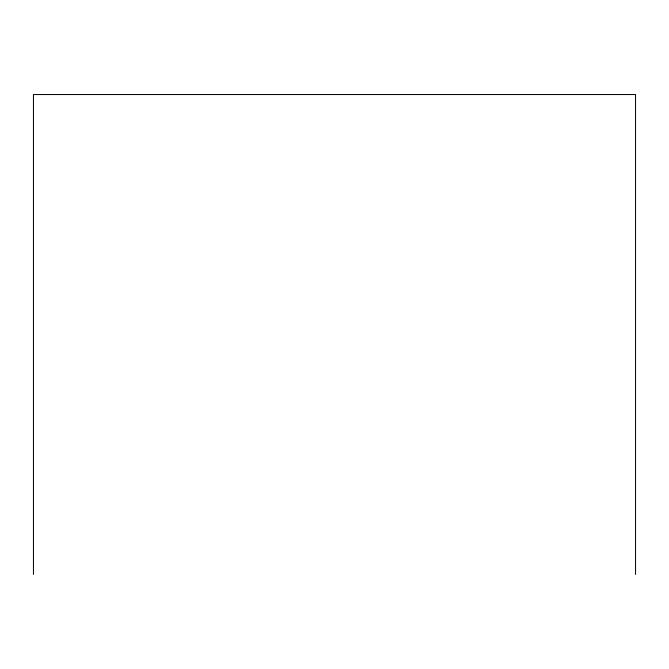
<?xml version="1.0" encoding="UTF-8"?>
<svg xmlns="http://www.w3.org/2000/svg" width="669" height="669" viewBox="0 0 669 669"><rect width="100%" height="100%" fill="white"/><g stroke="black" fill="none" stroke-linecap="round" stroke-linejoin="round"><path stroke-width="1" d="M635.55 574.462L635.55 94.538L33.45 94.538L33.45 574.462"/></g></svg>
